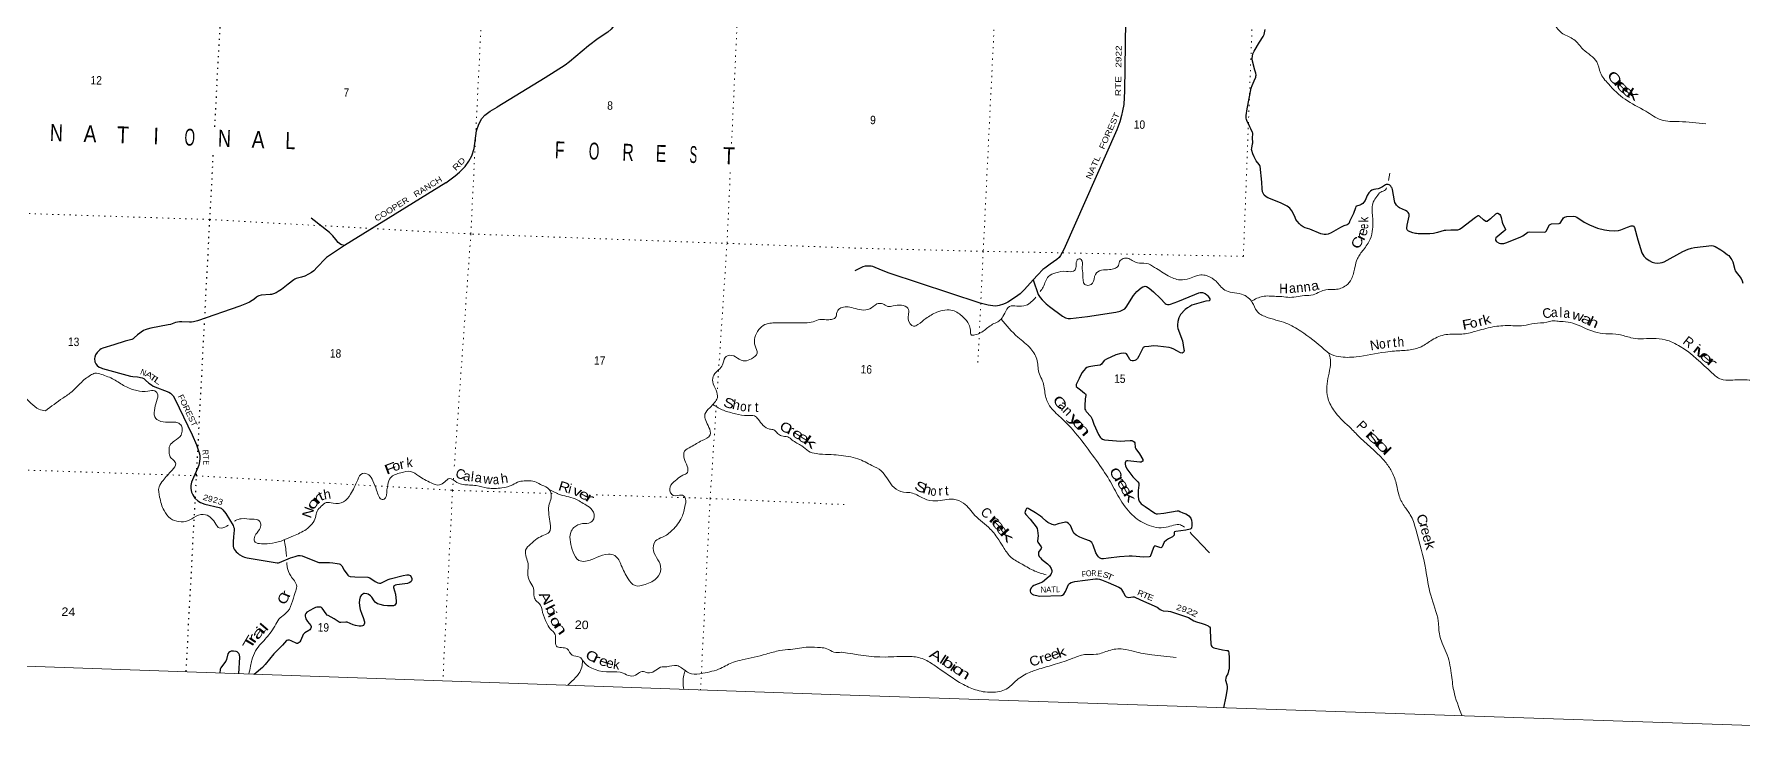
# Model space of a CAD drawing. Header units: feet. Extents: x -955330 to -733631, y 195788 to 387588.
# Drawn here: x -787216 to -751798, y 195788 to 210518 of the extents above; entities that cross this region are included whole.
import ezdxf
from ezdxf.enums import TextEntityAlignment as Align

# ---------------------------------------------------------------- set-up
doc = ezdxf.new("R2010")
doc.units = ezdxf.units.FT
doc.header["$LTSCALE"] = 80
doc.linetypes.add('DOT_DASHED', pattern=[7.7, 5, -1.2, 0.3, -1.2])
doc.linetypes.add('DOTTED', pattern=[1.5, 0.3, -1.2])
for name, color, linetype, lineweight in [('29', 7, 'Continuous', 25), ('30', 7, 'Continuous', 35), ('39', 7, 'Continuous', 13), ('4', 7, 'Continuous', 13), ('41', 7, 'Continuous', 13), ('44', 7, 'DOT_DASHED', 13), ('6', 7, 'DOTTED', 25), ('7', 7, 'DOTTED', 13)]:
    doc.layers.add(name, color=color, linetype=linetype, lineweight=lineweight)

msp = doc.modelspace()

# ---------------------------------------------------------------- linework, layer by layer
at = {"layer": '29'}
msp.add_line((-764564.42, 213307.93), (-764613.55, 209345.06), dxfattribs=at)
for points in [[(-774449.13, 212999.8), (-774503.34, 212753.89), (-774689.69, 211627.61), (-774741.87, 211396.39), (-774782.88, 211269.59), (-774812.69, 211206.19), (-775181.65, 210717.64), (-775258.07, 210620.67), (-775323.27, 210561), (-775524.53, 210426.74), (-775725.79, 210277.57), (-776119, 209941.91), (-776210.29, 209874.79), (-776620.26, 209613.73), (-777620.82, 209007.35)], [(-762017.87, 208597.72), (-762078.26, 208726.53), (-762085.41, 208749.4), (-762092.54, 208779.88), (-762093.02, 208801.79), (-762093.49, 208833.22), (-762070.64, 208970.4), (-761986.87, 209397.17), (-761970.22, 209452.44), (-761925.94, 209549.59), (-761894.06, 209629.62), (-761890.25, 209650.58), (-761887.86, 209671.52), (-761894.06, 209711.55), (-761910.71, 209770.6), (-761964.02, 209961.12), (-761966.41, 210012.58), (-761964.51, 210060.21), (-761953.09, 210107.84), (-761925.94, 210166.88), (-761819.32, 210349.79), (-761736.98, 210467.93), (-761720.31, 210509.83), (-761697.46, 210616.52)], [(-764613.55, 209345.06), (-764630.09, 209060.94), (-764655.79, 208927.58), (-764675.78, 208832.32), (-764711.01, 208702.76), (-764774.79, 208535.1), (-765871.48, 206058.3), (-765940.03, 205928.74), (-765972.4, 205886.81), (-766016.19, 205844.91), (-766153.27, 205753.46), (-766269.42, 205669.61), (-766305.59, 205639.14), (-766412.21, 205532.45), (-766507.64, 205424.9)], [(-778685.04, 207434.14), (-778485.63, 207584.92), (-778398.04, 207655.79), (-778284.37, 207775.12), (-778204.24, 207887.01), (-778142.75, 207995.16), (-778092.43, 208148.07), (-778047.7, 208513.55), (-778001.12, 208651.53), (-777935.89, 208767.15), (-777870.68, 208838), (-777764.45, 208923.79), (-777620.82, 209007.35)], [(-759406.35, 207308.29), (-759445.5, 207301.38), (-759484.53, 207286.14), (-759515.94, 207267.09), (-759549.27, 207232.8), (-759587.35, 207171.83), (-759625.43, 207068.95), (-759651.13, 207034.65), (-759675.88, 207007.98), (-759708.25, 206985.12), (-759739.66, 206973.69), (-759804.4, 206954.63), (-759816.77, 206945.11), (-759827.25, 206920.34), (-759869.14, 206802.22), (-759926.25, 206687.9), (-759947.68, 206632.65), (-759960.53, 206604.07), (-759975.76, 206585.02), (-759985.76, 206576.44), (-760001.95, 206568.82), (-760067.15, 206543.1), (-760107.13, 206524.05), (-760139.5, 206508.81), (-760329.9, 206402.12), (-760390.83, 206375.44), (-760436.52, 206364.01), (-760474.6, 206364.01), (-760546.95, 206383.06), (-760775.43, 206474.52), (-760866.82, 206501.19), (-760913.95, 206524.06), (-760954.41, 206554.53), (-760988.2, 206585.02), (-761038.18, 206642.18), (-761060.55, 206678.38), (-761083.88, 206737.44), (-761144.8, 206859.37), (-761190.98, 206912.73), (-761243.81, 206950.82), (-761380.9, 207023.22), (-761646.03, 207126.11), (-761677.92, 207145.16), (-761720.29, 207183.27), (-761742.65, 207221.37), (-761754.56, 207253.76), (-761761.69, 207312.82), (-761765.5, 207453.81), (-761803.58, 207781.51), (-761809.3, 207799.61), (-761822.62, 207819.61), (-761883.55, 207892.01), (-761900.69, 207919.64), (-761929.25, 207976.8), (-761952.09, 208036.81), (-761974.48, 208109.21), (-761978.75, 208128.26), (-761978.29, 208153.99), (-761959.71, 208242.57), (-761957.35, 208268.3), (-761959.71, 208368.32), (-761955.92, 208451.21), (-761955.92, 208465.5), (-761959.71, 208478.82), (-761997.79, 208555.03), (-762017.87, 208597.72)], [(-778685.04, 207434.14), (-780780.09, 206135.83), (-781032.12, 205975.06), (-781032.12, 205975.06)], [(-757027.88, 206689.52), (-757086.92, 206642.14), (-757096.44, 206636.43), (-757107.86, 206633.57), (-757119.28, 206632.62), (-757126.9, 206634.52), (-757170.21, 206671.67), (-757257.79, 206744.07), (-757271.6, 206750.74), (-757277.31, 206751.69), (-757288.74, 206750.74), (-757299.68, 206744.07), (-757341.56, 206717.4), (-757638.58, 206492.58), (-757672.87, 206470.68), (-757694.76, 206461.15), (-757714.74, 206458.28), (-757851.83, 206454.47), (-757953.23, 206451.63), (-757985.11, 206446.85), (-758129.81, 206408.75), (-758180.76, 206391.61), (-758209.78, 206385.88), (-758285.94, 206382.07), (-758525.84, 206382.07), (-758562.03, 206384), (-758584.88, 206387.81), (-758608.68, 206392.57), (-758636.27, 206401.13), (-758727.21, 206436.4), (-758742.9, 206446.85), (-758751.01, 206453.55), (-758757.67, 206464.98), (-758760.52, 206474.5), (-758761.93, 206496.39), (-758754.32, 206557.36), (-758712.43, 206747.88), (-758711.5, 206768.86), (-758714.36, 206784.11), (-758721.97, 206801.25), (-758735.28, 206820.28), (-758757.68, 206844.13), (-758788.59, 206866), (-758914.25, 206919.35), (-758931.89, 206930.81), (-758948.08, 206945.1), (-758975.18, 206976.51), (-758998.53, 207010.83), (-759009.96, 207032.74), (-759020.88, 207064.15), (-759062.76, 207300.4), (-759069.46, 207327.11), (-759077.08, 207343.3), (-759093.23, 207368.99), (-759117.06, 207390.93), (-759129.43, 207398.56), (-759146.54, 207403.28), (-759174.18, 207405.22), (-759189.41, 207401.41), (-759203.66, 207395.66), (-759268.39, 207357.55), (-759311.26, 207333.78), (-759335.06, 207322.35), (-759359.79, 207315.64), (-759406.35, 207308.29)], [(-780780.74, 206136.47), (-780835.94, 206150.03), (-780858.77, 206160.29), (-780888.12, 206178.93), (-780912.81, 206199.45), (-780964.99, 206262.85), (-781022.76, 206335.57), (-781058.16, 206372.86), (-781095.43, 206408.29), (-781473.36, 206703.18)], [(-757027.88, 206689.52), (-756916.98, 206795.49), (-756903.65, 206803.11), (-756890.67, 206806.66), (-756875.57, 206805.99), (-756861.76, 206799.3), (-756837.01, 206778.35), (-756821.78, 206761.2), (-756804.4, 206718.45), (-756785.6, 206622.12), (-756773.44, 206581.38), (-756717.63, 206477.82), (-756717.06, 206463.98), (-756728.48, 206446.84), (-756763.16, 206418.72), (-756890.32, 206319.19), (-756914.59, 206293.89), (-756926.5, 206267.74), (-756924.59, 206246.79), (-756913.17, 206225.83), (-756898.39, 206213.31), (-756846.53, 206185.82), (-756819.87, 206178.2), (-756778.76, 206178.46), (-756749.42, 206182.01), (-756707.54, 206193.44), (-756416.39, 206310.44), (-756361.01, 206338.24), (-756255.44, 206412.99), (-756229.64, 206420.16), (-755904.11, 206414.89), (-755887.87, 206422.06), (-755874.54, 206433.49), (-755804.1, 206564.96), (-755790.77, 206576.39), (-755765.61, 206588.15), (-755602.87, 206594.41), (-755581.33, 206601.16), (-755568, 206618.3), (-755511.77, 206714.62), (-755495.65, 206725), (-755448.05, 206736.43), (-755314.27, 206748.15), (-755271.93, 206742.14), (-755236.71, 206726.9), (-755086.39, 206620.57), (-754977.77, 206564.96), (-754808.16, 206499.84), (-754662.66, 206462.07), (-754566.47, 206448.13), (-754464.64, 206444.93), (-754377.69, 206451.78), (-754325.65, 206465.89), (-754189.49, 206517.61), (-754110.5, 206544), (-754080.99, 206547.81), (-754060.49, 206540.7), (-754042.91, 206509.71), (-753972.73, 206255.94), (-753888.67, 205985.3), (-753848.7, 205915.28), (-753808.72, 205875.27), (-753737.76, 205827.41), (-753679.25, 205795.25), (-753620.22, 205778.1), (-753570.72, 205770.48), (-753510.12, 205776.03), (-753469.81, 205783.82), (-753427.92, 205802.87), (-753040.87, 206015.82), (-752930.03, 206060.07), (-752859.58, 206082.94), (-752796.17, 206094.38), (-752441.91, 206136.32), (-752409.29, 206134.38), (-752369.3, 206117.23), (-752255.27, 206047.79), (-752193.19, 206008.63), (-752115.12, 205947.67), (-752089.44, 205927.65), (-752043.72, 205871.45), (-752024.68, 205839.07), (-752008.15, 205797.44), (-751966.61, 205642.83), (-751954.19, 205613.72), (-751835.24, 205452.31), (-751810.41, 205407.87), (-751797.16, 205357.04)], [(-781032.12, 205975.06), (-781157.38, 205887.1), (-781175.09, 205868.45), (-781346.53, 205689.44), (-781422, 205611.12), (-781465.79, 205577.55), (-781528.22, 205542.13), (-781602.76, 205504.83), (-781674.5, 205480.59), (-781781.65, 205450.76), (-781811.47, 205441.43), (-781831.04, 205428.38), (-781950.3, 205338.87), (-782091.93, 205226.99), (-782159.01, 205182.23), (-782196.28, 205159.86), (-782252.19, 205137.48), (-782296.91, 205124.43), (-782323, 205122.56), (-782509.35, 205107.65), (-782559.67, 205094.59), (-782589.48, 205081.54), (-782606.25, 205070.35), (-782660.29, 205020), (-782695.7, 204995.76), (-782748.82, 204964.06), (-782814.96, 204936.09), (-782949.13, 204883.88), (-783828.7, 204578.07), (-783916.3, 204555.69), (-783957.3, 204548.23), (-783992.69, 204548.23), (-784154.83, 204555.69), (-784201.4, 204555.69), (-784242.42, 204550.09), (-784283.39, 204540.77), (-784387.75, 204503.48), (-784436.22, 204490.42), (-784797.72, 204421.43), (-784875.08, 204404.64), (-784916.98, 204391.59), (-784951.48, 204374.81), (-785073.51, 204287.17), (-785139.7, 204221.9), (-785162.06, 204205.12), (-785192.78, 204190.21), (-785326.95, 204152.91), (-785565.47, 204078.32), (-785789.09, 204011.19), (-785826.4, 203994.4), (-785854.35, 203973.89), (-785908.36, 203921.69), (-785941.94, 203873.19), (-785960.53, 203824.72), (-785964.3, 203794.87), (-785954.98, 203725.88), (-785938.21, 203686.72), (-785908.36, 203653.17), (-785865.53, 203619.59), (-785830.13, 203599.08), (-785796.55, 203586.04), (-785219.2, 203432.9)], [(-766507.64, 205424.9), (-766684.49, 205227.6), (-766776.83, 205136.14), (-766871.08, 205063.75), (-767031.01, 204964.68), (-767071.94, 204941.81), (-767123.35, 204918.95), (-767213.79, 204892.28), (-767279.48, 204882.75), (-767343.26, 204884.66), (-767438.46, 204899.9), (-767609.82, 204945.62), (-769494.76, 205562.92), (-769650.89, 205627.7), (-769829.87, 205703.91), (-769864.14, 205711.53), (-769928.87, 205711.53), (-769993.61, 205707.72), (-770035.5, 205696.29), (-770092.61, 205669.61), (-770202.61, 205610.55)], [(-766507.64, 205424.9), (-766402.2, 205123.69), (-766363.67, 205059.95), (-766320.83, 205008.51), (-766238.08, 204929.4), (-766171.37, 204871.33), (-765902.91, 204675.09), (-765834.37, 204638.89), (-765785.43, 204626.18), (-765733.45, 204625.55), (-765614.48, 204640.27), (-765379.01, 204666.91), (-764796.88, 204753.71), (-764706.26, 204776.07), (-764660.57, 204795.12), (-764611.06, 204827.51), (-764577.56, 204862.93), (-764425.44, 205104.05), (-764357.83, 205183.79), (-764266.44, 205260), (-764232.17, 205284.76), (-764206.32, 205291.48), (-764188.38, 205294.29), (-764157.92, 205286.67), (-764104.6, 205256.18), (-764012.21, 205178.71), (-763869.56, 205037.88)], [(-763159.53, 205122.44), (-763073.6, 205157.11), (-763043.06, 205162.31), (-762995.54, 205160.92), (-762944.13, 205141.87), (-762909.86, 205117.1), (-762888.01, 205096.57), (-762871.78, 205073.28), (-762845.12, 205031.37), (-762843.22, 205006.6), (-762856.31, 204991.56), (-762926.81, 204981.16), (-763173.24, 204914.68), (-763217.35, 204899.91), (-763263.04, 204877.04), (-763308.74, 204848.46), (-763354.26, 204812.59), (-763451.54, 204705.57), (-763475.34, 204669.37), (-763489.62, 204636.98), (-763510.53, 204565.55), (-763518.18, 204496), (-763517.23, 204457.89), (-763510, 204415.15), (-763413.52, 204160.27), (-763381.5, 203983.07), (-763381.09, 203958.71), (-763386.8, 203935.85), (-763400.13, 203920.61), (-763421.33, 203909.8), (-763451.54, 203911.08), (-763528.69, 203954.39), (-763590.53, 203991.1), (-763640.03, 204010.16), (-763689.72, 204022.28), (-763921.82, 204052.07), (-764012.12, 204055.8), (-764107.42, 204047.79)], [(-763869.56, 205037.88), (-763768.87, 204938.48), (-763748.56, 204924.67), (-763720, 204917.05), (-763689.54, 204913.24), (-763658.89, 204919.89), (-763510.95, 204980.64), (-763159.53, 205122.44)], [(-764107.42, 204047.79), (-764199.16, 204040.08), (-764224.56, 204025.4), (-764242.27, 203998.96), (-764316.06, 203846.27), (-764348.31, 203794.86), (-764373.07, 203768.19), (-764402.5, 203754.03), (-764425.43, 203749.13), (-764453.99, 203747.23), (-764486.36, 203754.85), (-764504.45, 203772.42), (-764558.31, 203873.93), (-764572.04, 203890.12), (-764587.27, 203899.65), (-764637.81, 203907.85), (-764690.08, 203901.55), (-764791.26, 203869.29), (-764988.05, 203783.43), (-765032.79, 203754.56), (-765094.68, 203676.74), (-765121.29, 203660.36), (-765174.64, 203651.97), (-765227.99, 203646.79), (-765356.95, 203625.71), (-765397.41, 203608.15), (-765425.97, 203585.29), (-765460.24, 203549.09), (-765496.34, 203500.6), (-765557.26, 203383.7), (-765615.41, 203257.59), (-765619.22, 203227.11), (-765613.37, 203214.56), (-765583.04, 203187.1), (-765526.67, 203144.38), (-765442.15, 203080.4), (-765425.01, 203065.16), (-765418.35, 203051.83), (-765416.44, 203028.96), (-765430.53, 202961.69), (-765437.93, 202815.48), (-765433.58, 202748.89), (-765424.06, 202722.22), (-765412.54, 202698.59), (-765314.64, 202592.06), (-765286.02, 202541.22), (-765247.99, 202436.12), (-765150.69, 202217.31), (-765118.47, 202167.8), (-765099.43, 202144.93), (-765070.87, 202122.07), (-765028.76, 202108.21), (-764698.14, 202082.52), (-764605.29, 202088.71)], [(-785219.2, 203432.9), (-785167.66, 203423.8), (-785075.41, 203414.48), (-784978.51, 203395.83), (-784945.9, 203380.91), (-784907.7, 203347.35), (-784836.89, 203287.68), (-784784.71, 203246.65), (-784746.51, 203224.28), (-784426.92, 203101.2), (-784387.79, 203076.97), (-784352.38, 203045.26), (-784331.89, 203021.03), (-784296.47, 202963.21), (-783938.68, 202213.6), (-783852.96, 202004.75), (-783789.6, 201822.01), (-783779.36, 201769.8), (-783782.15, 201713.85), (-783793.33, 201616.89), (-783799.86, 201585.19), (-783826.87, 201516.19), (-783909.76, 201331.15)], [(-764605.29, 202088.71), (-764497.1, 202095.92), (-764460.64, 202093.49), (-764435.89, 202083.96), (-764414.95, 202068.72), (-764397.9, 202045.5), (-764394, 201954.41), (-764378.71, 201920.73), (-764304.75, 201820.77), (-764235.31, 201698.85), (-764234.07, 201683.87), (-764237.88, 201670.53), (-764247.4, 201659.1), (-764272.15, 201645.76), (-764296.79, 201644.13), (-764548.98, 201676.03), (-764569.17, 201674.34), (-764584.4, 201664.81), (-764598.1, 201635.06), (-764599.63, 201603.85), (-764593.92, 201573.36), (-764562.91, 201507.92), (-764440.32, 201340.66), (-764339.74, 201241.85), (-764320.91, 201209.56), (-764314.99, 201169.45), (-764330.41, 201059.39), (-764334.03, 200938.92), (-764326.41, 200877.95), (-764309.48, 200836.33), (-764268.34, 200786.5), (-764187.59, 200725.23), (-763988.45, 200588.36), (-763957.99, 200576.92), (-763934.09, 200577), (-763799.25, 200591.93), (-763525.2, 200637.73), (-763490.57, 200637.9), (-763464.86, 200626.46), (-763407.66, 200598.92), (-763340.15, 200573.12), (-763307.78, 200554.07), (-763278.7, 200533.78), (-763243.05, 200485.48), (-763227.82, 200447.37), (-763216.39, 200388.31), (-763218.3, 200334.96), (-763227.82, 200281.62), (-763239.24, 200264.47), (-763253, 200256.47), (-763341.79, 200236.46), (-763553.4, 200213.03), (-763577.49, 200199.8), (-763583.86, 200192.07), (-763587.67, 200136.82), (-763605.66, 200110.22), (-763618.13, 200098.71), (-763646.39, 200085.1), (-763705.17, 200060.39), (-763746.65, 200032.03), (-763789.19, 199986.13), (-763836.14, 199892.95), (-763847.56, 199879.62), (-763860.05, 199873.48), (-763967.51, 199906.29), (-763984.65, 199910.1), (-763995.83, 199904.69), (-764007.49, 199891.05), (-764023.02, 199857.19), (-764076.8, 199702.03), (-764083.65, 199692.9), (-764102.69, 199683.38), (-764211.82, 199679.09), (-764455.88, 199698.62), (-764520.46, 199700.26), (-764721.5, 199686.86), (-764948.47, 199658.03)], [(-783909.76, 201331.15), (-783955.46, 201230.89), (-783967.58, 201163.77), (-783966.65, 201100.36), (-783952.67, 201023.91), (-783929.38, 200969.83), (-783883.72, 200898.98), (-783821.29, 200843.03), (-783764.46, 200809.47), (-783679.67, 200779.63), (-783381.51, 200705.04), (-783341.45, 200690.12), (-783306.97, 200660.29), (-783239.88, 200581.97), (-783090.8, 200332.1), (-783080.56, 200305.99), (-783073.11, 200281.75), (-783072.17, 200235.13), (-783083.35, 200100.87)], [(-766456.8, 200593.98), (-766611.27, 200689.04), (-766630.23, 200691.23), (-766645.47, 200685.52), (-766662.17, 200658.14), (-766674.03, 200626.46), (-766677.83, 200597.88), (-766675.93, 200582.64), (-766662.44, 200559.89), (-766572.33, 200463.56), (-766443.64, 200308.28), (-766422.26, 200269.6), (-766415.08, 200232.07), (-766407.59, 200122.88), (-766419.85, 200016.78), (-766416.04, 199999.63), (-766408.74, 199986.55), (-766342.62, 199894.79), (-766337.97, 199879.6), (-766343.69, 199856.74), (-766395.37, 199783.72), (-766400.81, 199767.19), (-766397, 199727.18), (-766381.77, 199692.89), (-766358.03, 199662.55), (-766332.26, 199633.83), (-766208.34, 199538.77), (-766168.52, 199498.56), (-766132.34, 199445.21), (-766121.17, 199402.41), (-766123.78, 199369), (-766133.3, 199338.51), (-766144.72, 199315.65), (-766165.99, 199287.15), (-766270.39, 199191.81), (-766313.41, 199162.22), (-766495.78, 199088.24), (-766523.62, 199071.78), (-766542.66, 199050.82), (-766568, 199003.68), (-766569.31, 198972.71), (-766559.79, 198947.94), (-766542.66, 198923.17), (-766525.95, 198912.48), (-766502.67, 198898.41), (-766466.5, 198888.88), (-766372.35, 198870.83), (-765920.43, 198882.43), (-765898.16, 198890.78), (-765873.41, 198909.83), (-765836.23, 198964.71), (-765774.66, 199109.66), (-765751.55, 199132.74), (-765719.19, 199149.89), (-765694.43, 199157.51), (-765642.77, 199170.78), (-765213.86, 199229.03), (-765171.35, 199228.33), (-765134.33, 199222.16), (-765091.83, 199210.86), (-764954.62, 199154.86), (-764729.12, 199052.72), (-764699.6, 199033.66), (-764675.8, 199007), (-764638.49, 198937.01), (-764597.74, 198877.44), (-764580.61, 198858.39), (-764552.26, 198846.79), (-764525.39, 198843.15), (-764441.59, 198858.26), (-764414.96, 198854.58), (-764284.58, 198790.47), (-763940.8, 198640.15), (-763877.08, 198591.65), (-763845.94, 198575.79), (-763812.34, 198566.88), (-763711.8, 198560.66), (-763663.83, 198551.64), (-763534.31, 198510.44), (-763291.31, 198428.62), (-763174.56, 198355.74), (-763124.06, 198334.44), (-763007.25, 198299.74), (-762945.08, 198281.09), (-762882.25, 198256.33), (-762864.16, 198242.99), (-762854.2, 198234.04), (-762842.27, 198212.5), (-762838.1, 198149.45), (-762822.24, 197880.38)], [(-764948.47, 199658.03), (-765048.97, 199645.27), (-765083.24, 199645.27), (-765103.71, 199651.59), (-765132.74, 199666.22), (-765153.69, 199687.18), (-765174.63, 199710.04), (-765207.44, 199766.28), (-765265.92, 199928.04), (-765293.63, 199978.68), (-765320.33, 200005.5), (-765343.13, 200014.88), (-765439.78, 200048.36), (-765543.05, 200092.99), (-765613.5, 200134.91), (-765661.6, 200177.82), (-765680.14, 200205.4), (-765734.27, 200333.9), (-765772.49, 200376.87), (-765804.85, 200399.73), (-765823.89, 200403.54), (-765841.07, 200402.54), (-765986.45, 200365.79), (-766063.8, 200344.48), (-766088.55, 200346.38), (-766117.18, 200354.78), (-766202.79, 200395.92), (-766240.08, 200421.79), (-766319.88, 200502.62), (-766353.99, 200530.7), (-766456.8, 200593.98)], [(-783083.35, 200100.87), (-783088.96, 199992.72), (-783088.96, 199905.08), (-783084.3, 199869.65), (-783068.65, 199845.31), (-783027.46, 199789.46), (-782992.99, 199759.63), (-782963.17, 199733.52), (-782893.29, 199692.5), (-782856.02, 199675.72), (-782800.69, 199661.22), (-782178.64, 199560.1), (-782150.69, 199560.1), (-782130.73, 199566.57), (-781903.27, 199660.78), (-781808.74, 199694.36), (-781741.66, 199713.01), (-781705.06, 199713.61), (-781657.8, 199703.68), (-781339.14, 199573.15), (-781313.06, 199567.56), (-781279.51, 199565.38), (-781094.72, 199568.36), (-781023.28, 199561.96), (-780933.84, 199548.91), (-780894.7, 199539.59), (-780873.28, 199530.26), (-780839.74, 199494.83), (-780789.87, 199411.38), (-780716.46, 199306.93), (-780701.84, 199291.58), (-780668.29, 199280.39), (-780568.89, 199270.76), (-780301.19, 199259.88), (-780260.27, 199250.27), (-780143.9, 199174.77), (-780088.75, 199144.27), (-780055.21, 199138.67), (-780032.39, 199141.59), (-780004.89, 199151.72), (-779879.77, 199215.75), (-779833.45, 199231.91), (-779568.27, 199299.63), (-779489.64, 199312.09), (-779454.24, 199310.22), (-779437.47, 199304.63), (-779423.72, 199299.69), (-779400.2, 199269.2), (-779387.15, 199233.77), (-779387.15, 199198.34), (-779403.19, 199170.58), (-779431.88, 199149.85), (-779474.45, 199134.36), (-779700.08, 199106.39), (-779733.76, 199095.78), (-779748.67, 199086.45), (-779765.44, 199067.81), (-779767.89, 199050), (-779727.57, 198910.3), (-779711.55, 198763.23), (-779713.26, 198724.7), (-779722.58, 198706.05), (-779741.22, 198681.81), (-779766.26, 198672.33), (-779894.87, 198667.82), (-779966.7, 198674.35), (-780044.73, 198694.01), (-780099.01, 198713.51), (-780147.72, 198745.03), (-780170.76, 198771.31), (-780218.27, 198847.77), (-780246.49, 198876.29), (-780289.08, 198909.31), (-780320.76, 198920.49), (-780365.49, 198926.09), (-780386.92, 198924.22), (-780406.15, 198910.78), (-780440.03, 198885.06), (-780454.93, 198858.96), (-780471.55, 198796.07), (-780476.37, 198732.15), (-780467.98, 198629.6), (-780459.03, 198594.87), (-780423.37, 198499.24)], [(-780423.37, 198499.24), (-780395.47, 198424.41), (-780370.15, 198336.83), (-780370.54, 198309.24), (-780381.33, 198277.16), (-780392.51, 198262.24), (-780409.29, 198254.79), (-780439.1, 198245.46), (-780477.31, 198245.46), (-780557.44, 198260.38), (-780602.35, 198275.4), (-780725.15, 198327.51), (-780755.39, 198331.81), (-780861.99, 198324.69), (-780881.69, 198325.64), (-780896.59, 198329.37), (-781000.43, 198400.78), (-781123.01, 198465.49), (-781141.64, 198478.55), (-781162.22, 198503.63), (-781246, 198620.26), (-781259.04, 198635.18), (-781273.95, 198642.64), (-781316.94, 198644.45), (-781354.08, 198640.78), (-781382.04, 198633.32), (-781439.8, 198607.21), (-781488.25, 198581.11), (-781560.93, 198534.49), (-781587.02, 198508.38), (-781598.2, 198484.14), (-781599.16, 198457.34), (-781585.16, 198402.09), (-781552.16, 198341.56), (-781478.94, 198260.37), (-781470.56, 198243.6), (-781472.95, 198228.92), (-781489.19, 198193.25), (-781504.1, 198174.6), (-781521.09, 198157.93), (-781606.59, 198111.2), (-781627.34, 198090.53), (-781640.14, 198073.91), (-781691.29, 197955.69), (-781709.09, 197921), (-781720.27, 197907.95), (-781742.63, 197893.03), (-781755.67, 197889.3), (-781771.36, 197891.6), (-781889.84, 197945.24), (-781923.39, 197956.43), (-781960.23, 197959.03), (-781983.02, 197947.11), (-782069.59, 197851.55), (-782247.1, 197675.63), (-782427.46, 197451.1), (-782485.84, 197390.92), (-782656.73, 197247.84)], [(-782974.26, 197258.93), (-782951.8, 197602.51), (-782957.65, 197650.63), (-782972.55, 197678.6), (-782987.32, 197697.89), (-783006.1, 197714.03), (-783028.46, 197725.22), (-783086.74, 197732.75), (-783130.95, 197728.95), (-783158.9, 197717.76), (-783181.27, 197699.11), (-783200.8, 197673.6), (-783225.99, 197557.39), (-783245.13, 197522.16), (-783309.76, 197435.55), (-783348.98, 197385.84), (-783360.17, 197354.58), (-783366.16, 197272.63)], [(-762822.37, 197882.67), (-762822.24, 197880.38), (-762818.46, 197844.8), (-762807.04, 197827.65), (-762789.9, 197810.5), (-762761.95, 197796.78), (-762584.19, 197758.58), (-762495.74, 197745.72), (-762476.22, 197740.04), (-762459.56, 197724.77), (-762450.04, 197694.28), (-762445.5, 197592.95), (-762448.14, 197364.68), (-762455.82, 197320.48), (-762475.74, 197261.79), (-762508.11, 197200.82), (-762517.58, 197167.51), (-762519.53, 197126.52), (-762490.97, 197035.07), (-762485.55, 196990.32), (-762485.26, 196949.33), (-762514.36, 196786.45), (-762563.44, 196554.7)]]:
    msp.add_lwpolyline(points, dxfattribs=at)
at = {"layer": '39'}
msp.add_line((-759142.97, 207484.35), (-759112.53, 207635.25), dxfattribs=at)
for points in [[(-760574.64, 212653.44), (-760386.53, 212613.38), (-759583.33, 212401.17), (-759431.74, 212418.75), (-759319.09, 212479.9), (-759229.59, 212640.67), (-759161.57, 212757.69), (-759002.52, 212821.47), (-758789.88, 212859.39), (-758575, 212838.71), (-758218.56, 212704.71), (-757862.64, 212487.96), (-757552.91, 212341.26), (-757283.72, 212252.31), (-757051.57, 212071.64), (-756453.04, 211554.81), (-756087.69, 211250.99), (-755850.14, 210983.35), (-755710.45, 210742.93), (-755525.69, 210527.37), (-755299.74, 210407.44), (-755108.58, 210203.8), (-754824.5, 209942.82), (-754750.78, 209718.54), (-754584.63, 209487.4), (-754239.89, 209168.05), (-753806.35, 208920.68), (-753491.51, 208743.54), (-753116.02, 208705.85), (-752563.58, 208658.73)], [(-761979.9, 204982.69), (-761752.4, 205083.64), (-761470.97, 205083.57), (-761395.92, 205082.86), (-761231.35, 205063.71), (-760885.84, 205099.59), (-760706.13, 205114.3), (-760563.12, 205180.58), (-760439.02, 205221.21), (-760249.5, 205227.54), (-760021.42, 205309.4), (-759910.52, 205445.29), (-759838.86, 205681.29), (-759786.92, 205865.41), (-759660.39, 206051.29), (-759522.82, 206269.13), (-759472.09, 206479.52), (-759475.17, 206774.32), (-759457.05, 207038.19), (-759380.91, 207156.98), (-759303.75, 207243.44), (-759205.62, 207290.91), (-759184.67, 207334.75)], [(-766363.06, 205183.26), (-766300.43, 205276.85), (-766189.02, 205495.48), (-766039.6, 205573.69), (-765819.22, 205601.28), (-765669.95, 205608.84), (-765621.63, 205673.97), (-765614.16, 205786.78), (-765553.4, 205863.65), (-765509.63, 205846.17), (-765490.04, 205696.2), (-765475.02, 205528.21), (-765438.74, 205331.31), (-765348.62, 205314.43), (-765276.9, 205354.63), (-765216.9, 205538.5), (-765093.33, 205627.58), (-764923.81, 205638.56), (-764816.3, 205663.54), (-764754.7, 205702.03), (-764717.23, 205807.87), (-764638.92, 205866.04), (-764554.03, 205875.56), (-764454.78, 205828.13), (-764347.59, 205776.41), (-764166.61, 205766.86), (-763989.86, 205684.76), (-763709.17, 205510.68), (-763466.08, 205424.55), (-763265.7, 205456.79), (-763125.07, 205511.04), (-763001.7, 205527.46), (-762887.62, 205503.79), (-762713.68, 205395.54), (-762537.94, 205214.57), (-762382.4, 205163.41), (-762188.07, 205129.22), (-762051.32, 205056.42), (-761965.74, 204956.92), (-761874.45, 204780.55), (-761686.79, 204659.77), (-761267.85, 204527.9), (-760958.74, 204361.03), (-760474.75, 203984.95), (-760368.55, 203900.97), (-760173.2, 203834.46), (-759812.82, 203829.53), (-759203.5, 203930.03), (-759017.58, 203950.6), (-758726.95, 203970), (-758462.96, 204040.67), (-758237.11, 204181.13), (-757953.78, 204291.58), (-757621.14, 204301.62), (-757351.6, 204355.97), (-756982.17, 204449.67), (-756640.93, 204477.61), (-756348.85, 204478.8), (-756115.9, 204522.16), (-755862.68, 204548.46), (-755748.62, 204573.8), (-755624.62, 204567.28), (-755520.52, 204561.13), (-755324.16, 204528.29), (-754872.49, 204346.97), (-754636.03, 204307.47), (-754366.58, 204293.19), (-754118.84, 204227.1), (-753922.26, 204200.92)], [(-796448.19, 202525.87), (-796319.13, 202607.18), (-796175.38, 202710.3), (-796086.43, 202871.38), (-796044.16, 203166.88), (-795995.94, 203310.89), (-795867.65, 203363.97), (-795700.74, 203430.14), (-795601.86, 203512.26), (-795512.66, 203608.76), (-795380.95, 203639.55), (-795170.91, 203736.86), (-794982.96, 203836.78), (-794646.46, 204067.94), (-794438.14, 204250.05), (-794335.95, 204305.85), (-794244.78, 204252.97), (-794182.37, 204178.66), (-794109.96, 204102.07), (-793941.01, 204095.54), (-793771.69, 204250.44), (-793639.03, 204390.18), (-793559.35, 204432.45), (-793394.48, 204424.01), (-793242.43, 204462.34), (-793159.79, 204613.49), (-793153.99, 204752.57), (-793147.66, 204837.16), (-793074.95, 204845.31), (-792903.9, 204768.1), (-792804.75, 204638.33), (-792688.7, 204463.71), (-792544.14, 204375.11), (-792402.31, 204407.65), (-792288.03, 204537.78), (-792156.04, 204800.63), (-792057.63, 204939.26), (-791921.43, 205060.74), (-791730.11, 205136.35), (-791322.6, 205165.84), (-791150.29, 205135.01), (-791101.19, 205089.31), (-791125.69, 205003.19), (-791140.09, 204844.16), (-791138.78, 204670.59), (-791084.07, 204461.28), (-791010.7, 204346.32), (-790829.62, 204341.5), (-790613.22, 204450.75), (-790457.46, 204551.52), (-790346.96, 204542.52), (-790179.72, 204473.49), (-789855.58, 204250.95), (-789482.31, 204132.03), (-789105.43, 204071.53), (-788924.05, 204004.14), (-788746.05, 203886.39), (-788508.22, 203821.53), (-788257.42, 203863.27), (-788073.31, 203822.04), (-787916.91, 203650.38), (-787497.32, 203088.3), (-787283.73, 202872.75), (-787116.12, 202743.17), (-786980.13, 202709.27)], [(-776544.42, 201089.09), (-776345.86, 200986.93), (-776004.34, 200885), (-775776.26, 200757.85), (-775646.28, 200651.47), (-775616.85, 200475.12), (-775677.29, 200400.05), (-775849.18, 200372.35), (-776026.53, 200292.33), (-776093.71, 200191.21), (-776101.16, 199991.63), (-776044.39, 199784.29), (-775926.28, 199611.64), (-775787.84, 199593.82), (-775545.94, 199678.18), (-775312.7, 199740.57), (-775180.62, 199710.81), (-775045.28, 199505.41), (-774905.82, 199229.27), (-774760.67, 199088.19), (-774552.67, 199110.89), (-774301.14, 199253.51), (-774225.83, 199431.09), (-774287.01, 199624.43), (-774376.68, 199806.41), (-774338.83, 200013.25), (-774189.71, 200092.01), (-773988.47, 200235.96), (-773791.88, 200505.16), (-773718.45, 200761.49), (-773728.14, 200923.18), (-773797.46, 200965.39), (-773968.81, 200957.85), (-774025.72, 201011.84), (-774015.29, 201172.99), (-773893.35, 201288.8), (-773772.12, 201378.39), (-773674, 201432.27), (-773680.49, 201563.61), (-773742.6, 201722.66), (-773734.51, 201871.77), (-773603.11, 201965.13), (-773372.03, 202096.18), (-773201.74, 202212.72), (-773227.69, 202368.79), (-773296.33, 202509.86), (-773310.92, 202639.39), (-773210.61, 202773.93), (-773111.02, 202882.26), (-773053.95, 202981.64), (-773081.91, 203137.76), (-773149.56, 203315.12), (-773127.72, 203451.76), (-773032.2, 203558.18), (-772944.68, 203666.83), (-772890.21, 203818.74), (-772792.31, 203864.56), (-772638.88, 203805.98), (-772479.46, 203745.23), (-772347.36, 203790.14), (-772231.45, 203906.11), (-772273.61, 204058.57), (-772274.97, 204230.13), (-772196.03, 204393.5), (-772072.4, 204497.15), (-771932.59, 204529.74), (-771811.59, 204536.61), (-771235.79, 204535.38), (-771068.03, 204559.15), (-770931.96, 204601.94), (-770801.13, 204600.47), (-770688.24, 204605.53), (-770608.73, 204641.75), (-770573.24, 204761.88), (-770492.47, 204844.48), (-770377.08, 204867.63), (-770233.74, 204840.88)], [(-770233.74, 204840.88), (-770067.17, 204804.34), (-769893.38, 204823.27), (-769747.24, 204925.79), (-769624.31, 204928.1), (-769521.15, 204876.51), (-769412, 204889.32), (-769240.53, 204898.22), (-769103.41, 204837.52), (-769088.74, 204724.04), (-769098.23, 204611.29), (-768985.89, 204464.55), (-768896.18, 204500.17), (-768733.27, 204624.39), (-768501.7, 204754.58), (-768172.29, 204790.96), (-767962.87, 204657.41), (-767838.77, 204500.22), (-767810.02, 204386.3), (-767783.04, 204280.52), (-767716.45, 204284.54), (-767571.67, 204342.7), (-767373.81, 204490.07), (-767176.88, 204607.19), (-767098.36, 204738.02), (-766995.52, 204874.16), (-766846.24, 204881.72), (-766656.41, 204898.13), (-766449.6, 205068.63)], [(-767170.16, 204612.5), (-766823.56, 204239.14), (-766554.97, 203998.82), (-766425.71, 203746.6), (-766379.69, 203472.7), (-766311.56, 203329.33), (-766257.74, 203047.12), (-766168.11, 202816.29), (-765933.9, 202570.97), (-765197.8, 201678.54), (-764931.93, 201282.88), (-764725.75, 200911.24), (-764456.64, 200555.85), (-764152.66, 200352.8), (-763749.49, 200298.12), (-763451.97, 200345.56), (-763368.47, 200302.47)], [(-753922.26, 204200.92), (-753407.19, 204183.19), (-753095.14, 204046.51), (-752437.17, 203497.59), (-752249.82, 203366.73), (-752048.97, 203348.5), (-751704.44, 203352.12), (-751556.28, 203323.38), (-751396.36, 203217.57), (-751021.05, 202976.02), (-750814.32, 202820.34), (-750653.12, 202756.89), (-750446.47, 202730.4), (-750129.09, 202702.56), (-749578.94, 202514.2), (-749065.28, 202252.28), (-748672.15, 202066.7), (-748336.5, 201977.74), (-747747.91, 201860.88), (-747427.06, 201814.76), (-747221.46, 201753.99), (-747127.4, 201668.37), (-747040.62, 201475.98), (-746959.49, 200769.05), (-747024.47, 200421.83), (-747198.07, 200013.33), (-747570.19, 199304.07), (-747793.99, 198834.53), (-747935.83, 198410.94), (-748074.73, 198017.53), (-748225.17, 197773.84), (-748416.74, 197436.54), (-748485.57, 197095.49), (-748500.16, 196815.36), (-748500.3, 196546.91), (-748454.02, 196347.68), (-748410.61, 196077.29)], [(-760389.35, 203916.99), (-760351.2, 203809.61), (-760353.27, 203609.84), (-760423.53, 203155.81), (-760384.15, 202928.53), (-760242.81, 202675.95), (-759918.63, 202343.1), (-759723.19, 202147.4), (-759193.15, 201630.64), (-759064.17, 201434.95), (-758975.34, 201177.91), (-758931.2, 200974.71), (-758817.54, 200739.12), (-758690.15, 200557.61), (-758578.34, 200261.51), (-758370.48, 199417.49), (-758267.82, 198887.53), (-758111.03, 198349.87), (-758079.96, 198048.16), (-758030.18, 197897.27), (-757945.42, 197704.95), (-757841.76, 197273.87), (-757790.34, 196913), (-757616.72, 196388.49)], [(-786288.84, 203251.82), (-786259.96, 203277.28), (-786160.7, 203373.51), (-786047.95, 203447.18), (-785956.15, 203491.15), (-785821.9, 203467.39), (-785565.05, 203361.66), (-785333.33, 203220.28), (-785086.1, 203130.96), (-784858.91, 203118.85), (-784713.83, 203123.05), (-784666.7, 203079.42), (-784677.46, 202906.16), (-784724.82, 202719.76), (-784695.12, 202553.5), (-784590.13, 202490.16), (-784395.19, 202476.89), (-784240.49, 202464.7), (-784161.77, 202398.02), (-784147.76, 202320.97), (-784171.07, 202204.55), (-784305.08, 202089.07), (-784406.47, 201988.86), (-784416.35, 201847.87), (-784396.64, 201758.55), (-784330.04, 201690.19), (-784279.71, 201616.2), (-784355.88, 201481.01), (-784542.88, 201268.07), (-784627.1, 201133.09), (-784614.7, 200922.9), (-784523.64, 200644.02), (-784387.2, 200478.95), (-784213.81, 200413.79), (-784034.14, 200431.19), (-783860.43, 200525.44), (-783664.23, 200558.55), (-783541.46, 200482.63), (-783452.04, 200365.22), (-783377.79, 200282.53), (-783223.67, 200322.81), (-783188.73, 200344.45)], [(-786980.13, 202709.27), (-786622.58, 202974.17), (-786429.61, 203110.28), (-786288.84, 203251.82)], [(-773143.13, 202840.92), (-772930.15, 202722.06), (-772676.39, 202650.72), (-772427.73, 202613.82), (-772284.99, 202605.98), (-772208.39, 202535.33), (-771974.29, 202333.35), (-771880.17, 202314.7), (-771805.58, 202244.1), (-771724.47, 202191.49), (-771596.2, 202169.91), (-771503.34, 202104.87), (-771305.27, 201984.57), (-771165.28, 201875.91), (-771005.64, 201823.22), (-770744.36, 201806.16), (-770339.19, 201766.99)], [(-770339.19, 201766.99), (-770139.3, 201716.22), (-769849.46, 201578.19), (-769657.47, 201467.37), (-769429.2, 201159.65), (-769253.56, 201041.26), (-769006.97, 201003.46), (-768768.71, 200891.23), (-768528.47, 200843.54), (-768156.86, 200876.61), (-767949.86, 200795.61), (-767715.84, 200544.24), (-767396.22, 200259.97), (-767221.83, 200034.64), (-767112.37, 199859.72), (-766960.95, 199673.44), (-766735.74, 199529.31), (-766476.14, 199390.19), (-766240.85, 199312.37)], [(-783062.94, 200422.34), (-783039.35, 200436.95), (-782921.56, 200474.17), (-782694.32, 200464.07), (-782550.17, 200434), (-782517.95, 200360.49), (-782547.07, 200252.3), (-782641.45, 200113.57), (-782650.34, 200008.87), (-782547.04, 199957.69), (-782387.98, 199957.48), (-782159.48, 199993.76), (-782037.55, 200034.91), (-781841.99, 200118.48), (-781576.53, 200254.67), (-781384.57, 200501.79), (-781350.87, 200630.04), (-781263.46, 200734.66), (-781162.79, 200808.66), (-781018.2, 200794.71), (-780801.99, 200823.25), (-780658.77, 200980.86), (-780509.69, 201279.58), (-780409.38, 201414.12), (-780275.35, 201382.29), (-780196.16, 201259.11), (-780116.87, 201065.29), (-780071.99, 200938.98), (-779999.36, 200870.46), (-779931.92, 200907), (-779914.23, 200965.05)], [(-779914.23, 200965.05), (-779884.1, 201184.2), (-779830.02, 201321.99), (-779615.74, 201427.26), (-779413.66, 201454.16), (-779246.97, 201364.96), (-778989.26, 201216.84), (-778815.26, 201173.86), (-778702.68, 201241.48), (-778608.26, 201307.57), (-778451.35, 201228.72), (-778191.11, 201173.36), (-778052.51, 201161.59), (-777816.31, 201110.9), (-777520.22, 201115.11), (-777297.04, 201177.77), (-777158.3, 201244.69), (-777095.6, 201255.13), (-776812.3, 201233.45), (-776691.16, 201171.7), (-776544.42, 201089.09), (-776506.16, 201015.42), (-776507.99, 200874.22), (-776545.82, 200742.04), (-776544.78, 200558.39), (-776519.6, 200374.09), (-776540.53, 200197.07), (-776648.92, 200135.38), (-776789.83, 200062.46), (-776925.86, 199947.03), (-777027.91, 199822.62), (-777017.78, 199677.06), (-776977.31, 199536.75), (-776986.17, 199359.41), (-776940.81, 199176.59), (-776868.2, 199033.4), (-776848.95, 198853.29), (-776805.03, 198765.35), (-776750.48, 198719.12), (-776676.44, 198533.9), (-776591.89, 198311.69), (-776516.55, 198194.66), (-776417.07, 198076.99), (-776408.41, 197951.64), (-776391.42, 197836.17), (-776287.62, 197803.13), (-776167.51, 197777.73), (-776064.44, 197643.82), (-775908.45, 197605.36), (-775834.3, 197518.63), (-775272.47, 197299.84), (-775007.39, 197274.61), (-774864.01, 197216.3), (-774714.03, 197252.66), (-774615.86, 197308.56), (-774499.83, 197281.25), (-774362.08, 197311.88), (-774230.95, 197395.16), (-774101.75, 197407.86), (-773893.75, 197430.56), (-773798.38, 197383.62), (-773592.38, 197259.07), (-773356.49, 197270.94), (-772987.29, 197372.08), (-772717.92, 197504.14), (-772541.56, 197547.87), (-772040.93, 197669.72), (-771759.12, 197740.9), (-771536.93, 197767.26), (-771167.26, 197811.89), (-770913.81, 197803.11), (-770785.59, 197779.51), (-770636.56, 197706.93), (-770478.54, 197708.48)], [(-763256.81, 200193.54), (-762984.03, 199905.39), (-762855.35, 199766.22)], [(-782029.45, 200036.71), (-781989.07, 199745.05), (-781985.38, 199692.1)], [(-781979.19, 199567.22), (-781970.33, 199472.14), (-781898.77, 199290.63), (-781819.08, 199185.59), (-781773.87, 199071.39), (-781805.5, 198945.1), (-781996.42, 198514.32), (-782117.82, 198418.68), (-782205.84, 198291.88), (-782304.91, 198129.06), (-782510.85, 197886.34), (-782627.69, 197736.1), (-782701.42, 197542.33), (-782730.93, 197420.02), (-782765.38, 197251.57)], [(-770471.11, 197709.51), (-769577.93, 197607.59), (-769086.08, 197620.85), (-768807.49, 197576.02), (-768567.83, 197443.56), (-767951.83, 197037.22), (-767669.47, 196917.59), (-767324.23, 196878.8), (-767033.64, 196962.79), (-766876.22, 197105.34), (-766615.24, 197275.01), (-766381, 197360.71), (-766049.74, 197457.59), (-765685.43, 197581.72), (-765441.37, 197659.05), (-765199.53, 197663.79), (-764937.3, 197742.59), (-764644.3, 197774.02), (-764406.25, 197720.34), (-764049.74, 197654.96), (-763543.94, 197597.15)], [(-775849.57, 197525.84), (-775865.06, 197397.3), (-775923.36, 197266.04), (-776069.13, 197105.6), (-776152.79, 197021.89)], [(-773747.26, 196937.92), (-773766.26, 197089.9), (-773747.26, 197232.37), (-773717.84, 197332.27)]]:
    msp.add_spline(points, degree=3, dxfattribs=at)
at = {"layer": '4'}
msp.add_lwpolyline([(-733631.22, 379550.22), (-739699.92, 195787.95), (-770508.84, 196826.62), (-801316.3, 197907.67), (-832122.26, 199031.09), (-862926.63, 200196.88), (-893729.37, 201405.05)], dxfattribs=at)
at = {"layer": '6'}
for points in [[(-783137.13, 215257.82), (-783179.34, 214293.64), (-783298.74, 211980.27), (-783478.83, 208585.73)], [(-783509.45, 208008.73), (-783580.12, 206676.63), (-783860.46, 201290.56), (-784073.23, 197297.38)]]:
    msp.add_lwpolyline(points, dxfattribs=at)
at = {"layer": '7'}
for points in [[(-777804.73, 214027.24), (-777904.83, 211683.07), (-778164.14, 206376.83), (-778512.17, 201488.48)], [(-772526.06, 213712.94), (-772615.38, 211394.72), (-772760.2, 208231.63)], [(-767186.05, 213607.98), (-767285.81, 211330.11), (-767542.7, 206017.17), (-767654.31, 203681.13)], [(-761848.52, 213479.5), (-761949.99, 211211.78), (-762150.04, 205913.26), (-767542.7, 206017.17), (-770190.38, 206083.8)], [(-772786.67, 207653.31), (-772854, 206182.77), (-773203.4, 200895.07), (-773402.43, 196926.34)], [(-770190.38, 206083.8), (-778164.14, 206376.83), (-783580.12, 206676.63), (-788862.64, 206849.77), (-794172.39, 207057.95), (-799487.44, 207219.86)], [(-801166.67, 202044.3), (-799732.91, 201977.82), (-794447.58, 201760.2), (-789140.11, 201542), (-783855.69, 201364.76), (-778542.42, 201063.67), (-776283.56, 200992.34)], [(-778524.36, 201317.36), (-778542.42, 201063.67), (-778745.03, 197111.48)], [(-775564.16, 200969.62), (-773203.4, 200895.07), (-770373.33, 200765.4)]]:
    msp.add_lwpolyline(points, dxfattribs=at)

# ---------------------------------------------------------------- texts
at = {"layer": '30'}
for s, rotation, width, p in [('RTE   2922', 89.29, 1.3, (-764687.65, 209230.68)), ('NATL   FOREST', 66.117, 1.25, (-765313.79, 207499.63)), ('RD', 46.392, 1.3, (-778471.92, 207677.45)), ('COOPER   RANCH', 31.787, 1.15, (-780114.09, 206630.91)), ('FOREST', 295.515, 1.1, (-784240.85, 203014.92))]:
    msp.add_text(s, height=120, rotation=rotation, dxfattribs=dict(at, width=width)).set_placement(p)
msp.add_text('N', height=120, rotation=339.106, dxfattribs=at).set_placement((-784973.69, 203453.35), align=Align.CENTER)
for s, rotation, width, p in [('A', 331.415, 1.35, (-784863.27, 203404.75)), ('T', 324.88, 1.7, (-784780.47, 203342.86)), ('L', 324.647, 1.7, (-784688.99, 203283.2)), ('R', 275.145, 0.75, (-783724.45, 201845.33)), ('T', 272.423, 0.85, (-783716.13, 201745.07)), ('E', 269.622, 0.7, (-783708.42, 201635.27)), ('2', 340.612, 1.2, (-783680.3, 200855.86)), ('9', 345.955, 1.1, (-783578.7, 200830.26)), ('2', 345.955, 1.1, (-783471.84, 200804)), ('3', 341.573, 1.2, (-783373.19, 200769.86)), ('O', 7.734, 0.75, (-765348.5, 199283.87)), ('R', 1.252, 0.65, (-765249.54, 199289.83)), ('F', 7.734, 0.9, (-765448.58, 199268.6)), ('E', 353.798, 0.8, (-765131.71, 199279.16)), ('S', 337.798, 1.15, (-765022.45, 199253.14)), ('T', 335.632, 1.35, (-764938.28, 199216.51)), ('R', 336.382, 1.1, (-764303.64, 198873.2)), ('T', 336.382, 1.35, (-764199.16, 198828.68)), ('E', 336.382, 1.2, (-764099.23, 198788.46)), ('2', 341.391, 1.2, (-763502.85, 198574.88)), ('9', 341.391, 1.2, (-763395.25, 198542.1)), ('2', 337.026, 1.3, (-763288.71, 198499.92)), ('2', 333.026, 1.45, (-763188.89, 198456.56))]:
    msp.add_text(s, height=120, rotation=rotation, dxfattribs=dict(at, width=width)).set_placement(p, align=Align.CENTER)
msp.add_text('NATL', height=120, rotation=1.47, dxfattribs=at).set_placement((-766352.99, 198942.78))
at = {"layer": '41'}
for s, rotation, width, p in [('C', 306.8, 1.5, (-754539.35, 209553.18)), ('r', 312.812, 2.15, (-754428.55, 209436.63)), ('e', 312.812, 1.95, (-754349.38, 209352.61)), ('e', 318.005, 1.9, (-754239.14, 209254.55)), ('k', 327.48, 1.75, (-754126.61, 209188.16)), ('k', 90.943, 0.85, (-759557.56, 206677.13)), ('e', 75.726, 1.05, (-759585.44, 206395.8)), ('e', 90.254, 0.7, (-759559.24, 206534.37)), ('C', 62.701, 1.25, (-759703.48, 206152.66)), ('r', 64.739, 1.5, (-759627.73, 206280.45)), ('H', 359.993, 0.9, (-761315.88, 205146.1)), ('a', 6.043, 0.95, (-761125.13, 205156.85)), ('a', 13.295, 1.1, (-760645.63, 205209.73)), ('a', 3.716, 0.9, (-755700.59, 204655.36)), ('a', 356.002, 0.9, (-755451.9, 204638.63)), ('w', 343.623, 1.2, (-755243.42, 204589.88)), ('F', 10.741, 1.3, (-757492.44, 204407.14)), ('o', 14.827, 1.05, (-757356, 204438.31)), ('r', 14.827, 1.2, (-757206.94, 204475.14)), ('k', 14.912, 1.2, (-757079.22, 204508.01)), ('a', 334.452, 1.45, (-755073.88, 204521.29)), ('h', 337.269, 1.35, (-754927.19, 204455.86)), ('o', 8.265, 0.9, (-759257.79, 204002.99)), ('h', 3.927, 0.9, (-758881, 204041.55)), ('i', 321.895, 1.6, (-752812.52, 203922.12)), ('v', 319.139, 2, (-752716.85, 203834.22)), ('e', 319.139, 1.85, (-752616.81, 203747.37)), ('r', 319.202, 2.05, (-752501.55, 203648.28)), ('C', 305.239, 1.45, (-766035.02, 202829.91)), ('y', 310.637, 2, (-765708.29, 202461.8)), ('o', 310.378, 1.85, (-765634.94, 202376.79)), ('n', 310.33, 1.95, (-765535.15, 202266.47)), ('i', 315.17, 1.9, (-759597.92, 202163.41)), ('s', 315.724, 2.3, (-759517.76, 202087.17)), ('t', 315.726, 2, (-759407.83, 201983.6)), ('o', 313.729, 2, (-759332.41, 201906.1)), ('l', 314.218, 1.8, (-759238.94, 201805.88)), ('S', 334.806, 1.4, (-768877.36, 201039.68)), ('h', 345.397, 1.15, (-768725.38, 200987.63)), ('C', 300.171, 1.35, (-764878.2, 201355.37)), ('r', 298.915, 1.6, (-764798.97, 201239.84)), ('e', 302.119, 1.55, (-764724.65, 201133.78)), ('o', 356.697, 0.8, (-768579.18, 200950.38)), ('e', 300.13, 1.5, (-764660.47, 201015.04)), ('k', 302.06, 1.75, (-764588.82, 200891.72)), ('r', 318.421, 2.1, (-767376.45, 200382.67)), ('C', 291.563, 1.15, (-758534.62, 200423.79)), ('e', 314.592, 2.05, (-767294.51, 200281)), ('e', 309.137, 1.8, (-767223.24, 200180.98)), ('k', 310.433, 2.1, (-767124.88, 200064.07)), ('r', 286.098, 1.25, (-758487.86, 200304.34)), ('e', 284.536, 1.05, (-758460.17, 200191.35)), ('e', 285.084, 1.05, (-758421.08, 200044.58)), ('k', 286.133, 1.25, (-758377.95, 199895.35)), ('A', 331.667, 1.4, (-768572.07, 197559.42)), ('l', 327.193, 1.35, (-768432.53, 197474.35)), ('C', 19.657, 1.1, (-766446.42, 197438.1)), ('r', 16.122, 1.25, (-766302.56, 197483.48)), ('e', 17.103, 1.1, (-766174.16, 197529.53)), ('e', 18.765, 1.15, (-766026.89, 197576.91)), ('k', 18.678, 1.35, (-765891.79, 197614.62)), ('b', 326.378, 1.65, (-768324.84, 197404.45)), ('i', 326.724, 1.4, (-768214.19, 197323.5)), ('o', 326.8, 1.6, (-768112.03, 197264.09)), ('n', 329.469, 1.6, (-767984.9, 197185.33))]:
    msp.add_text(s, height=200, rotation=rotation, dxfattribs=dict(at, width=width)).set_placement(p, align=Align.CENTER)
for s, rotation, p in [('n', 6.812, (-760971.74, 205168.99)), ('n', 8.064, (-760817.52, 205184.7)), ('C', 14.877, (-755829.97, 204639.93)), ('l', 359.547, (-755570.4, 204651.33)), ('N', 9.978, (-759411.97, 203979.27)), ('r', 6.599, (-759124.83, 204019.66)), ('t', 3.927, (-759008.29, 204031.43)), ('R', 321.895, (-752982.82, 204060.09)), ('a', 314.835, (-765958.13, 202753.63)), ('n', 314.835, (-765857.89, 202643.15)), ('P', 314.813, (-759760.5, 202326.68)), ('r', 3.788, (-768422.64, 200950.63)), ('t', 3.161, (-768293.61, 200958.74)), ('C', 315.839, (-767547.2, 200527.09))]:
    msp.add_text(s, height=200, rotation=rotation, dxfattribs=at).set_placement(p, align=Align.CENTER)
for s, rotation, width, p in [('S', 342.197, 1.25, (-772947.03, 202808.99)), ('h', 348.712, 1.05, (-772756.73, 202752.14)), ('o', 351.607, 0.9, (-772592.66, 202713.66)), ('C', 333.177, 1.25, (-771785.68, 202328.88)), ('r', 338.325, 1.4, (-771626.79, 202244.49)), ('e', 328.066, 1.55, (-771531.56, 202208.8)), ('e', 328.734, 1.5, (-771411.93, 202131.03)), ('k', 324.373, 1.9, (-771290.67, 202057.8)), ('F', 20.618, 1.55, (-779914, 201383.51)), ('o', 16.408, 1.1, (-779766.35, 201454.99)), ('r', 11.841, 1.1, (-779621.65, 201498.72)), ('k', 3.804, 0.95, (-779490.62, 201536.67)), ('a', 349.544, 1.05, (-778337.91, 201275.9)), ('a', 2.62, 0.85, (-777703.16, 201185.93)), ('R', 342.649, 1.2, (-776366.52, 201073.11)), ('o', 56.448, 1.6, (-781428.63, 200637.11)), ('r', 44.182, 2.25, (-781355.04, 200746.21)), ('t', 25.318, 1.25, (-781274.01, 200838.51)), ('v', 339.393, 1.3, (-776070.82, 200982.05)), ('e', 332.173, 1.4, (-775947.76, 200935.08)), ('r', 327.733, 1.75, (-775813.93, 200866.31)), ('N', 70.097, 1.15, (-781483.75, 200469.19)), ('C', 64.258, 1.25, (-782010.72, 198672.92)), ('r', 69.692, 1.35, (-781926.2, 198826.4)), ('A', 298.722, 1.4, (-776761.46, 198907.74)), ('l', 296.671, 1.1, (-776666.53, 198724.74)), ('b', 297.009, 1.45, (-776631.07, 198633.73)), ('i', 299.894, 1.3, (-776576.7, 198472.75)), ('o', 296.838, 1.4, (-776537.31, 198391.85)), ('T', 59.506, 1.7, (-782738.23, 197742.13)), ('r', 56.084, 1.8, (-782654.57, 197872.06)), ('a', 51.55, 1.85, (-782584.52, 197944.57)), ('i', 51.969, 1.6, (-782472.13, 198063.16)), ('l', 49.334, 1.65, (-782404.57, 198130.42)), ('n', 304.958, 1.75, (-776458.94, 198252.35)), ('C', 331.494, 1.3, (-775810.85, 197597.32)), ('r', 334.343, 1.5, (-775658.65, 197514.04)), ('e', 340.34, 1.2, (-775526.18, 197459.15)), ('e', 345.063, 1.05, (-775377.27, 197405.14))]:
    msp.add_text(s, height=200, rotation=rotation, dxfattribs=dict(at, width=width)).set_placement(p)
for s, rotation, p in [('r', 358.956, (-772435.21, 202691.73)), ('t', 359.38, (-772277.44, 202689.69)), ('C', 344.105, (-778497.46, 201332.78)), ('l', 353.699, (-778171.86, 201250.44)), ('a', 351.617, (-778093.61, 201241.32)), ('w', 353.546, (-777914.81, 201210.65)), ('h', 8.122, (-777528.2, 201201.43)), ('i', 345.047, (-776161.82, 201006.33)), ('h', 10.183, (-781198.99, 200870.53)), ('k', 352.277, (-775225, 197363.91))]:
    msp.add_text(s, height=200, rotation=rotation, dxfattribs=at).set_placement(p)
at = {"layer": '44'}
for s, rotation, width, p in [('N', 358.03, 0.8, (-786759.99, 208302.96)), ('A', 358.03, 0.85, (-786061.79, 208278.94)), ('T', 358.03, 0.85, (-785382.87, 208255.58)), ('I', 358.03, 0.85, (-784693.89, 208233.74)), ('O', 358.03, 0.6, (-783996.09, 208207.87)), ('N', 358.03, 0.8, (-783275.85, 208183.09)), ('A', 358.03, 0.85, (-782577.65, 208159.07)), ('L', 358.03, 0.8, (-781911.12, 208136.14)), ('F', 358.03, 0.7, (-776326.82, 207944.05)), ('O', 358.03, 0.6, (-775614.85, 207919.56)), ('R', 358.029, 0.7, (-774909.76, 207895.3)), ('E', 358.029, 0.7, (-774226.7, 207871.8)), ('S', 358.03, 0.5, (-773557.42, 207848.77)), ('T', 358.03, 0.85, (-772820.66, 207823.43))]:
    msp.add_text(s, height=350, rotation=rotation, dxfattribs=dict(at, width=width)).set_placement(p, align=Align.CENTER)
at = {"layer": '7'}
for s, rotation, width, p in [('12', 358.473, 0.9, (-786048.75, 209478.74)), ('7', 358.473, 0.9, (-780804.75, 209221.87)), ('8', 358.473, 0.9, (-775339.6, 208953.05)), ('9', 358.253, 0.9, (-769890.11, 208654.14)), ('10', 358.253, 0.9, (-764424.07, 208562.11)), ('13', 358.473, 0.9, (-786515.88, 204057.93)), ('18', 358.473, 0.9, (-781087.49, 203817)), ('17', 358.473, 0.9, (-775612.39, 203669.36)), ('16', 358.253, 0.9, (-770085.91, 203487.76)), ('15', 358.253, 0.9, (-764831.41, 203293.78)), ('24', 358.473, 1.1, (-786652.46, 198461.68)), ('20', 358.473, 1.1, (-776010.6, 198192.25)), ('19', 358.473, 0.9, (-781340.59, 198138.39))]:
    msp.add_text(s, height=175, rotation=rotation, dxfattribs=dict(at, width=width)).set_placement(p)

doc.saveas('drawing.dxf')
